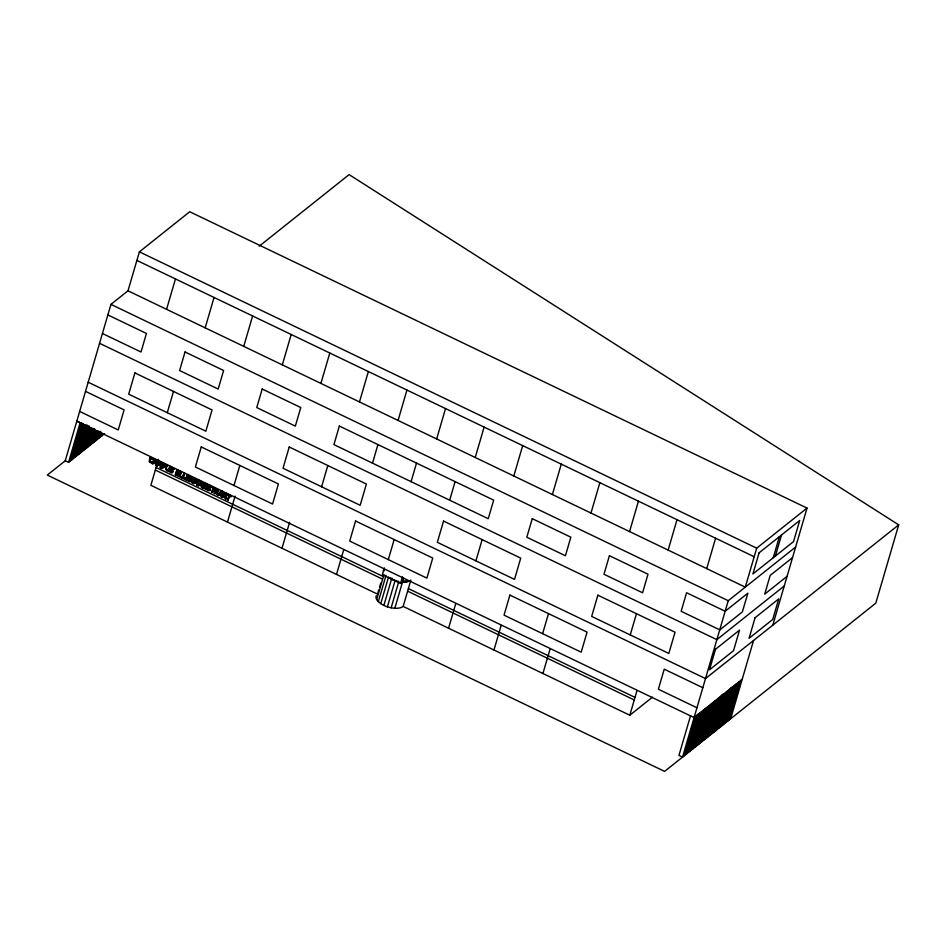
<?xml version="1.0" encoding="UTF-8"?>
<svg xmlns="http://www.w3.org/2000/svg" width="946" height="946" viewBox="0 0 946 946"><rect width="100%" height="100%" fill="white"/><g stroke="black" fill="none" stroke-linecap="round" stroke-linejoin="round"><path stroke-width="1.42" d="M171.415 468.483C174.478 470.375 172.787 475.14 169.476 471.581L170.055 470.588L171.356 471.9L172.657 471.64L170.8 469.228L170.99 467.773M172.349 471.877L170.41 469.24L171.202 467.608A1.762 1.466 51.5 0 1 172.054 467.466C174.951 468.412 173.757 470.174 171.533 468.329M193.28 479.468L192.807 477.931L190.654 476.772L189.295 481.419L190.229 481.479L190.773 479.634L191.494 479.977L190.465 479.87L189.921 481.727M164.994 466.071L163.528 464.356L162.984 466.212L165.124 466.177M207.884 486.067C210.319 489.851 209.941 490.643 206.63 489.425L208.498 490.702L210.012 490.359M259.204 246.208L349.109 174.608L898.7 524.864L875.807 603.158L664.6 771.392L47.3 475.069L65.239 460.773L110.942 304.387L127.994 290.8L139.393 251.849L189.72 211.75L807.021 508.085L772.787 625.164M65.239 460.773L68.55 462.369L80.185 422.578L76.874 420.982M70.051 461.163L81.285 422.756M71.565 459.969L82.278 423.3M73.067 458.775L83.378 423.512M74.568 457.58L84.253 424.447M76.07 456.374L85.353 424.636M77.572 455.18L86.405 424.967M79.074 453.985L87.517 425.132M80.576 452.791L88.439 425.925M82.077 451.585L89.527 426.138M90.189 427.817L83.591 450.391L81.38 449.326M85.093 449.196L91.277 428.03M92.365 428.242L86.594 447.99L84.383 446.938M88.096 446.796L93.465 428.455M89.598 445.601L94.576 428.597M91.1 444.407L95.25 430.229M92.602 443.201L96.326 430.501M94.115 442.007L97.414 430.714M95.617 440.812L98.431 431.187M97.119 439.618L99.531 431.364M100.678 431.364L98.621 438.412L96.409 437.359M100.122 437.218L101.364 432.984M102.428 433.28L101.624 436.023L99.425 434.959M166.579 309.318L175.459 278.94M152.164 463.233L152.684 462.251L151.455 463.197L149.196 461.577L149.882 458.302M153.654 458.964C153.69 461.352 152.46 455.404 149.882 458.231M167.265 412.693L173.485 391.443M158.467 459.366L150.875 485.31L377.513 594.112L378.731 589.949M157.213 466.011C162.05 451.526 153.642 476.429 158.278 460.832L159.153 461.258L159.283 464.663L158.278 460.832M160.075 467.395C164.391 453.217 157.355 477.907 162.381 462.807L161.187 462.629L162.381 462.807M160.714 467.702L162.073 463.055M165.243 466.957L163.138 466.496L162.629 468.223L161.683 468.164C160.122 460.501 168.317 463.836 165.172 467.076M161.683 468.164L163.351 463.268M162.322 468.471L163.138 466.496M163.291 465.964L163.835 464.108L165.278 465.148L164.817 466.425L162.984 466.212M205.164 327.848L214.044 297.458M166.922 464.983C162.511 469.535 171.084 474.052 170.386 466.65L169.748 466.343C170.339 472.823 163.693 469.393 167.56 465.29C163.93 464.9 165.716 473.627 169.192 470.328M167.56 465.29C165.656 466.189 165.727 471.924 168.577 469.937M169.748 466.343L168.388 470.008M170.386 466.65L169.074 470.233M169.476 471.581L170.008 470.564M173.544 469.642L174.064 468.66M178.818 475.365L176.157 474.478L178.818 475.365L178.345 476.157L175.353 474.726L177.02 469.831L180.012 471.274L179.551 472.066L177.186 470.931L176.819 472.208L179.007 473.26L176.819 472.208M175.353 474.726L177.02 469.831M176.157 474.478L176.961 472.515L179.314 473.012M176.453 474.242L176.961 472.515M177.127 471.959L177.493 470.694L179.846 471.818M176.654 472.752L179.007 473.26M179.551 472.066L180.012 471.274M182.282 477.032L181.821 477.825L179.042 476.5L180.71 471.605L181.348 471.912L179.846 476.252L182.282 477.032L180.154 476.015M179.042 476.5L180.71 471.605M179.846 476.252L181.348 471.912M185.558 478.605L185.097 479.397L182.318 478.073L183.985 473.177L184.624 473.485L183.122 477.825L185.558 478.605L183.429 477.588M182.318 478.073L183.985 473.177M183.122 477.825L184.624 473.485M189.058 480.284L186.397 479.397L189.058 480.284L188.585 481.076L185.593 479.646L187.261 474.75L190.252 476.181L189.791 476.985L187.438 475.85L187.06 477.127L189.259 478.179L187.06 477.127M185.593 479.646L187.261 474.75M186.397 479.397L187.202 477.434L189.555 477.931M186.705 479.161L187.202 477.434M187.367 476.879L187.734 475.602L190.099 476.737M186.894 477.671L189.259 478.179M189.791 476.985L190.252 476.181M189.295 481.419L190.95 476.524L193.611 478.546L191.884 480.355L192.996 483.193L191.884 480.355M190.619 479.362L191.435 477.363L192.901 478.948L190.619 479.362L192.594 479.196L191.127 477.6M190.926 479.114L191.435 477.363M193.965 483.666C195.81 473.97 196.26 484.033 193.374 483.382L195.042 478.487L195.905 478.901L196.342 482.058L195.597 479.149L194.734 478.723M193.374 483.382L195.042 478.487M196.839 485.038C201.143 470.86 194.119 495.55 199.145 480.45L197.951 480.272L199.145 480.45M197.478 485.345L198.837 480.698M204.076 485.073L203.295 487.746L202.397 487.71L204.052 482.815L204.963 483.252L205.507 488.101L204.655 483.489L203.757 483.051M243.737 346.366L252.629 315.976M202.397 487.71L204.052 482.815M202.988 487.994L204.466 483.737M205.507 488.101L206.583 484.411L207.481 484.458L205.814 489.354L204.159 483.985M205.814 487.852L206.89 484.175M205.814 489.354L207.481 484.458M206.63 489.425L207.162 488.408L209.373 489.91M211.218 486.492C210.379 488.869 211.668 484.908 209.22 485.298A1.762 1.466 51.5 0 0 208.357 485.452L207.682 486.055M211.159 487.237L211.632 486.445L215.475 488.302L215.014 489.094L213.406 488.313L212.211 492.417L211.573 492.109C216.173 487.663 208.581 485.736 212.767 488.018M211.573 492.109L213.075 487.769M212.211 492.417L213.713 488.077L215.321 488.846M215.014 489.094L215.475 488.302M221.139 491.009C211.041 504.667 226.366 480.686 221.872 497.052L224.781 493.15L225.869 493.28C226.934 495.479 225.302 501.888 225.396 496.875L223.575 496C222.748 498.294 220.524 496.875 221.459 494.983L219.626 494.108L218.81 495.196L217.485 494.557L215.783 491.636L215.239 493.481L214.293 493.422C213.358 488.384 218.136 487.178 218.585 491.222C214.931 492.736 220.595 498.98 216.894 492.358M214.293 493.422L215.96 488.526M214.931 493.729L215.783 491.636M215.629 491.364L216.445 489.366L217.911 490.95L215.629 491.364L217.604 491.199L216.137 489.602M215.925 491.116L216.445 489.366M226.981 494.841L227.454 494.049L231.297 495.893L230.836 496.685L229.228 495.917L228.033 500.008L227.395 499.701C231.995 495.266 224.403 493.327 228.589 495.609M227.395 499.701L228.897 495.361M228.033 500.008L229.535 495.669L231.143 496.437M233.969 485.511L239.835 465.444M230.836 496.685L231.297 495.893M227.478 522.086L235.069 496.13M282.322 364.884L291.202 334.506M320.907 383.402L329.787 353.024M282.003 548.254L289.594 522.298M321.593 486.776L327.813 465.527M359.48 401.92L368.372 371.542M336.504 574.423L343.694 549.815M372.499 463.138L377.927 444.585M398.065 420.45L406.957 390.059M384.324 568.12L382.397 574.73L400.536 583.434L402.558 581.825M379.547 587.182L380.765 583.02M652.468 697.167L629.8 715.211L403.162 606.421A14.829 7.166 16.3 0 1 394.825 608.278C388.097 607.651 380.73 605.334 376.685 599.563L383.993 574.565M388.298 559.594L394.163 539.527M411.084 481.656L416.512 463.102M378.305 601.668L386.027 575.274M380.753 603.666L388.475 577.273L395.109 580.466L387.387 606.859M383.851 605.44L391.857 578.077M436.65 438.968L445.531 408.577M391.136 607.817L398.845 581.435A15.089 7.284 16.3 0 1 388.309 577.332M400.536 583.434L402.464 576.835M394.825 608.278L403.623 578.183M403.162 606.421L410.883 580.028M449.669 500.174L455.097 481.62M475.235 457.486L484.115 427.107M448.57 628.215L455.759 603.619M475.921 560.848L482.129 539.61M513.808 476.004L522.7 445.625M493.966 650.008L501.167 625.412M552.393 494.522L561.274 464.143M542.614 633.678L548.491 613.611M542.921 673.505L550.111 648.909M590.978 513.051L599.859 482.661M629.551 531.569L638.444 501.179M630.249 634.932L636.457 613.694M668.136 550.087L677.017 519.709M629.8 715.211L637.001 690.615M706.721 568.605L715.602 538.227M795.633 547.036L728.243 600.71L682.539 757.107L678.956 755.381L690.556 715.72L694.092 717.588L742.208 679.263M684.041 755.901L695.641 716.252L694.104 717.47M685.543 754.707L697.167 714.987L698.668 713.781L687.044 753.513M688.558 752.318L700.111 712.799M690.06 751.112L701.613 711.605M691.561 749.918L703.126 710.363M693.063 748.724L704.628 709.169M694.565 747.517L706.118 708.01M696.067 746.323L707.62 706.816M697.569 745.129L709.133 705.61M699.082 743.934L710.635 704.415M807.021 508.085L756.694 548.172L745.294 587.135L127.994 290.8M700.584 742.728L712.137 703.221M702.086 741.534L713.639 702.027M703.588 740.34L715.141 700.82M705.089 739.145L716.642 699.626M706.591 737.939L718.144 698.432M708.093 736.745L719.658 697.237M709.606 735.55L721.301 695.547L722.803 694.352L711.108 734.344M712.61 733.15L724.163 693.643M714.112 731.956L725.665 692.437M727.167 691.242L715.614 730.761L713.225 729.614M717.115 729.555L728.668 690.048M718.617 728.361L730.229 688.676L731.731 687.482L720.131 727.167M721.632 725.972L733.185 686.453M723.134 724.766L734.687 685.259M724.636 723.572L736.189 684.064M773.225 557.773L779.398 536.666M726.138 722.377L737.691 682.858M775.365 556.071L781.538 534.951M727.64 721.171L739.193 681.664M729.141 719.977L740.706 680.47M730.655 718.783L753.548 640.489L898.7 524.864M149.622 458.715L149.74 461.743L152.472 462.996M210.083 490.194C209.563 488.42 206.843 484.411 210.651 487.462M217.202 492.109C219.791 491.79 217.284 488.656 215.653 488.775M209.338 490.004L207.564 487.072L208.155 485.605M150.438 458.81L150.284 461.482L152.637 462.227M171.569 468.223C171.699 470.008 174.561 474.916 169.783 471.345M165.373 466.886L165.408 464.983L163.043 463.516M209.917 490.418C211.313 488.739 206.323 483.974 211.005 487.237M152.791 463.895L153.914 462.559L155.747 463.445C155.641 468.459 157.273 462.038 156.208 459.851L155.12 459.709L152.152 463.587L153.914 462.559M201.202 481.443L197.927 485.558L199.689 484.541L201.522 485.416C201.415 490.43 203.047 484.009 201.995 481.821L200.907 481.691L201.687 482.07L201.936 487.486M198.577 485.866L199.689 484.541M215.475 491.873L217.178 494.805L218.502 495.444L219.626 494.108M222.452 497.336L223.575 496M153.938 462.358L155.617 460.276C157.899 465.03 151.549 461.116 155.723 462.831M199.712 484.34L201.403 482.259C203.686 487.013 197.336 483.087 201.498 484.801M219.649 493.907L221.329 491.825C223.623 496.579 217.261 492.665 221.435 494.368M223.599 495.799L225.278 493.717L225.385 496.272L223.599 495.799L225.385 496.272M152.152 463.587L155.428 459.472M224.344 493.883L221.872 497.052L221.932 491.388M150.674 458.538L149.811 461.423L152.377 462.499M193.374 479.657L192.759 480.19M159.283 464.663L161.494 462.381M196.035 482.306L198.258 480.024M158.384 462.015L159.212 465.515L161.553 463.15M195.136 479.657L195.586 482.98L198.01 481.029M195.964 483.158L198.317 480.793M149.574 458.538L150.178 457.982M68.55 462.369L104.639 433.623M155.617 460.276L155.416 463.067M156.161 465.515L156.208 459.851M155.487 465.196L155.747 463.445M158.822 465.326L158.691 461.766M191.198 480.225L192.168 482.803L193.303 482.957M195.586 482.98L195.444 479.409M201.403 482.259L201.191 485.05M197.927 485.558L198.873 485.629M201.273 487.166L201.522 485.416M205.105 489.011L204.703 484.991M221.329 491.825L221.128 494.616M221.198 496.733L221.459 494.983M225.822 498.956L225.869 493.28M225.148 498.625L225.396 496.875M792.547 557.596L770.198 575.393L764.723 594.112L787.072 576.315M719.681 629.989L742.362 611.92L747.872 593.177L725.156 611.258L686.583 592.74L681.155 611.305L719.729 629.823M784.246 585.976L716.855 639.65L99.567 343.315M690.509 715.874L76.792 421.266M753.548 640.489L705.48 678.566L88.179 382.231M150.367 458.786L151.821 458.278L153.429 459.709M172.491 471.924L171.049 472.149L169.748 470.836M165.479 466.827L162.83 466.733M171.261 468.471L172.61 468.235L173.851 469.405M150.615 458.609L153.075 459.933M150.237 458.006L153.347 459.212M209.776 490.477L206.938 489.177M139.393 251.849L756.694 548.172M136.886 260.422L754.187 556.745M110.942 304.387L728.243 600.71M107.856 314.935L146.441 333.453L141.013 352.018L102.44 333.5M85.507 391.36L124.092 409.89L118.226 429.945L79.641 411.427M702.807 687.695L664.234 669.177L658.369 689.232L696.942 707.762M155.12 459.709L155.913 460.087M166.614 465.231L167.253 465.538M169.44 466.591L170.079 466.886M176.713 470.079L179.705 471.51M180.402 471.853L181.041 472.16M183.678 473.426L184.316 473.733M186.953 474.998L189.945 476.429M206.583 484.411L207.174 484.695M211.325 486.693L215.18 488.538M220.832 491.258L221.624 491.636M224.781 493.15L225.562 493.528M227.146 494.285L231.001 496.13M153.607 462.807L155.44 463.682M199.381 484.778L201.214 485.653M219.318 494.356L221.151 495.231M223.268 496.248L225.101 497.123M152.46 463.339L153.098 463.658M155.794 464.947L156.468 465.266M156.918 465.491L157.521 465.775M160.382 467.147L161.021 467.454M161.991 467.927L162.629 468.223M175.66 474.478L178.652 475.921M179.35 476.252L182.129 477.588M182.625 477.825L185.404 479.161M185.901 479.397L188.893 480.84M189.59 481.171L190.229 481.479M193.682 483.134L194.273 483.418M197.146 484.801L197.785 485.097M201.569 486.918L202.243 487.249M202.704 487.462L203.295 487.746M205.412 488.763L206.122 489.106M211.88 491.873L212.519 492.168M214.6 493.173L215.239 493.481M221.506 496.496L222.759 497.088M225.455 498.388L226.129 498.708M227.702 499.464L228.341 499.772M192.168 482.803L192.996 483.193M156.09 467.501L382.728 576.291M408.376 588.601L635.014 697.391M155.345 470.067L381.971 578.857M407.631 591.167L634.258 699.969M210.911 486.741L208.912 485.546A1.762 1.466 51.5 0 0 208.049 485.688M173.757 468.909L171.758 467.714A1.762 1.466 51.5 0 0 170.895 467.856M224.971 493.966L225.077 496.508M406.201 580.82A14.829 7.166 16.3 0 1 402.819 580.915M383.993 570.154A14.829 7.166 16.3 0 1 384.277 568.298M376.685 599.563A14.829 7.166 16.3 0 1 376.272 595.661M408.767 581.163A14.829 7.166 16.3 0 1 402.535 581.885M383.709 571.136A14.829 7.166 16.3 0 1 383.993 569.267M408.956 581.282A15.089 7.284 16.3 0 1 402.618 582.027M383.461 571.077A15.089 7.284 16.3 0 1 383.745 569.185M134.9 372.925L128.691 394.175L205.85 431.21L212.058 409.961L134.9 372.925M185.026 351.971L179.598 370.536L218.183 389.054L223.611 370.501L185.026 351.971M201.262 446.926L195.384 466.993L272.554 504.029L278.42 483.974L201.262 446.926M262.184 389.019L256.756 407.572L295.341 426.102L300.769 407.537L262.184 389.019M289.228 447.009L283.02 468.246L360.178 505.294L366.386 484.045L289.228 447.009M339.354 426.055L333.926 444.62L488.242 518.704L493.67 500.138L339.354 426.055M355.578 521.01L349.713 541.077L426.871 578.112L432.748 558.045L355.578 521.01M443.556 521.092L437.336 542.33L514.506 579.378L520.714 558.128L443.556 521.092M509.906 595.093L504.041 615.16L581.199 652.196L587.064 632.129L509.906 595.093M532.255 518.656L526.827 537.222L565.412 555.74L570.84 537.186L532.255 518.656M597.872 595.176L591.664 616.414L668.822 653.45L675.042 632.212L597.872 595.176M609.413 555.704L603.986 574.257L642.571 592.775L647.998 574.222L609.413 555.704M715.507 649.263L709.488 669.827L733.528 650.682L739.547 630.119L715.507 649.263M759.082 552.842L752.91 573.95L793.54 541.597L799.713 520.477L759.082 552.842M755.074 617.738L749.066 638.302L772.728 619.464L778.735 598.889L755.074 617.738"/></g></svg>
